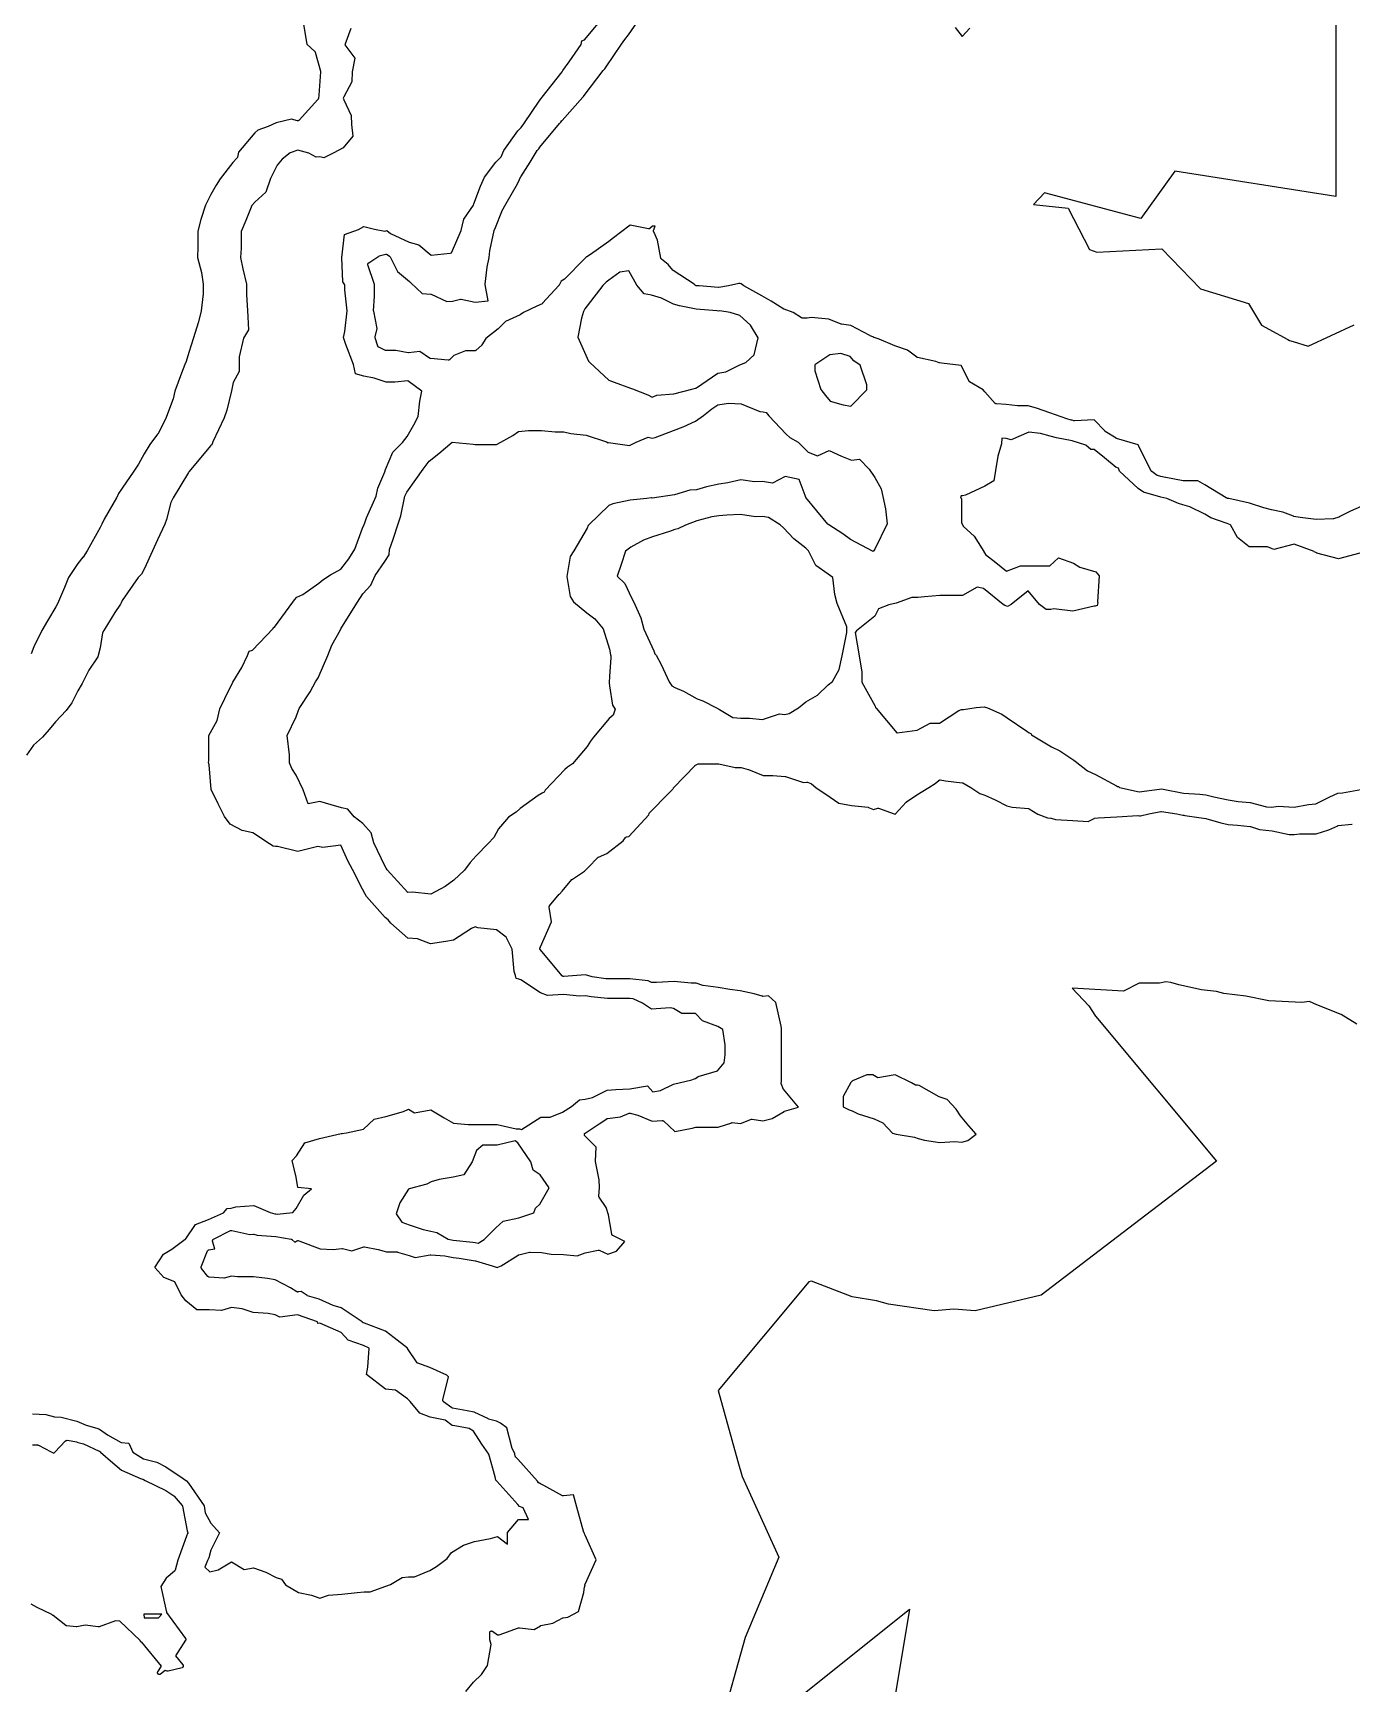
# Model space of a CAD drawing. Header units: millimetres. Extents: x 0 to 500, y 0 to 700.
# Drawn here: x 184.5 to 239.7, y 205.7 to 274.8 of the extents above; entities that cross this region are included whole.
import ezdxf

# ---------------------------------------------------------------- set-up
doc = ezdxf.new("R2010")
doc.units = ezdxf.units.MM
doc.layers.add('CORTE', color=1, linetype='Continuous')
doc.layers.add('GRABADO', color=5, linetype='Continuous')

msp = doc.modelspace()

# ---------------------------------------------------------------- linework, layer by layer
at = {"layer": 'CORTE'}
for points in [[(239.002, 275.724), (239.002, 267.977), (232.258, 269.034), (230.837, 267.045), (226.808, 268.119), (226.347, 267.631), (227.798, 267.479), (228.691, 265.755), (228.999, 265.647), (231.712, 265.788), (233.334, 264.103), (235.346, 263.5), (235.888, 262.589), (236.988, 261.989), (237.061, 261.946), (237.219, 261.911), (237.845, 261.707), (239.76, 262.606)], [(197.793, 275), (197.541, 274.319), (197.955, 273.76), (197.846, 273.187), (197.831, 272.772), (197.489, 272.135), (197.472, 272.083), (197.49, 272.021), (197.804, 271.362), (197.819, 270.978), (197.876, 270.495), (197.468, 270.005), (197.073, 269.794), (196.659, 269.595), (196.488, 269.631), (196.34, 269.621), (196.03, 269.791), (195.571, 269.91), (195.253, 269.794), (194.917, 269.537), (194.704, 269.282), (194.423, 268.72), (194.236, 268.159), (193.769, 267.738), (193.652, 267.598), (193.39, 266.969), (193.199, 266.511), (193.199, 265.815), (193.174, 265.419), (193.265, 264.946), (193.416, 264.311), (193.416, 263.857), (193.458, 263.196), (193.509, 262.399), (193.302, 262.051), (193.114, 261.26), (193.114, 260.968), (193.114, 260.648), (192.86, 260.191), (192.801, 259.841), (192.6, 259.034), (192.482, 258.716), (192.013, 257.703), (191.973, 257.59), (191.933, 257.553), (191.916, 257.537), (191.029, 256.473), (191.014, 256.454), (190.999, 256.432), (190.357, 255.373), (190.252, 255.176), (190.081, 254.456), (190.012, 254.269), (189.704, 253.603), (189.496, 253.155), (189.15, 252.408), (189.027, 252.171), (188.887, 252.027), (188.222, 251.07), (188.179, 250.979), (188.145, 250.923), (187.919, 250.563), (187.452, 249.814), (187.399, 249.712), (187.303, 249.085), (187.199, 248.708), (186.819, 248.161), (186.549, 247.593), (186.369, 247.291), (186.108, 246.789), (185.879, 246.469), (185.433, 246.001), (185.166, 245.68), (184.893, 245.352), (184.507, 245.016), (184.219, 244.607)], [(184.463, 217.05), (185.02, 217.019), (185.389, 216.921), (185.665, 216.909), (186.328, 216.736), (186.716, 216.574), (187.156, 216.453), (187.267, 216.401), (187.601, 216.169), (188.179, 215.851), (188.505, 215.819), (188.671, 215.443), (189.112, 215.17), (189.673, 215.027), (190.047, 214.834), (190.766, 214.342), (190.91, 214.246), (190.995, 214.149), (191.647, 213.196), (191.691, 212.901), (191.923, 212.472), (192.287, 212.069), (191.932, 211.338), (191.841, 211.026), (191.786, 210.914), (191.677, 210.637), (191.884, 210.439), (192.242, 210.524), (192.788, 210.852), (193.32, 210.532), (193.721, 210.601), (194.235, 210.425), (194.668, 210.194), (194.885, 210.136), (195.057, 209.889), (195.595, 209.566), (196.139, 209.457), (196.493, 209.341), (196.852, 209.459), (197.413, 209.51), (198.058, 209.57), (198.343, 209.596), (198.593, 209.596), (199.247, 209.831), (199.44, 209.901), (199.931, 210.196), (200.193, 210.235), (200.457, 210.235), (201.092, 210.489), (201.374, 210.658), (201.818, 210.997), (202, 211.251), (202.498, 211.551), (202.959, 211.709), (203.633, 211.825), (203.919, 211.91), (204.338, 211.596), (204.338, 212.083), (204.796, 212.633), (205.22, 212.633), (204.994, 213.108), (204.837, 213.168), (204.773, 213.25), (203.896, 214.227), (203.855, 214.268), (203.831, 214.407), (203.567, 215.358), (203.268, 215.772), (202.924, 216.322), (202.742, 216.431), (202.134, 216.544), (202.021, 216.565), (201.733, 216.777), (201.104, 216.903), (200.68, 217.072), (200.271, 217.563), (200.151, 217.678), (199.656, 218.035), (199.244, 218.08), (198.44, 218.694), (198.495, 219.003), (198.549, 219.792), (198.317, 219.903), (197.678, 220.133), (197.376, 220.445), (196.497, 220.846), (196.496, 220.846), (196.413, 220.826), (196.395, 220.891), (195.559, 221.183), (194.815, 221.096), (194.617, 221.191), (194.324, 221.244), (193.7, 221.286), (193.241, 221.438), (192.794, 221.49), (192.382, 221.372), (191.86, 221.395), (191.342, 221.395), (190.881, 221.775), (190.689, 222.021), (190.422, 222.564), (189.965, 222.756), (189.587, 223.164), (189.955, 223.732), (190.305, 223.942), (190.854, 224.348), (190.884, 224.364), (191.295, 224.966), (191.833, 225.182), (192.459, 225.457), (192.61, 225.638), (192.775, 225.648), (192.969, 225.703), (193.727, 225.757), (194.412, 225.467), (194.606, 225.413), (194.65, 225.409), (194.702, 225.401), (195.364, 225.467), (195.505, 225.636), (195.814, 226.191), (196.141, 226.453), (195.569, 226.519), (195.494, 226.949), (195.329, 227.64), (195.507, 227.839), (195.864, 228.381), (196.474, 228.571), (197.378, 228.771), (197.405, 228.776), (197.426, 228.781), (197.607, 228.805), (198.311, 228.954), (198.762, 229.368), (199.253, 229.486), (199.996, 229.7), (200.205, 229.792), (200.455, 229.632), (201.139, 229.769), (201.697, 229.434), (202.076, 229.207), (202.699, 229.144), (203.912, 229.144), (204.7, 228.973), (204.84, 228.973), (204.932, 228.948), (205.735, 229.451), (206.13, 229.451), (206.648, 229.67), (207.014, 229.903), (207.353, 230.184), (207.596, 230.214), (207.894, 230.285), (208.516, 230.589), (208.871, 230.621), (209.454, 230.646), (210.201, 230.774), (210.418, 230.513), (210.738, 230.577), (211.29, 230.842), (212.056, 231.026), (212.187, 231.071), (212.212, 231.075), (212.317, 231.153), (213.125, 231.395), (213.403, 231.728), (213.443, 232.07), (213.443, 232.481), (213.353, 233.13), (213.136, 233.249), (212.507, 233.482), (212.209, 233.8), (211.641, 233.8), (211.288, 233.999), (211.154, 234.027), (210.369, 233.982), (209.986, 234.223), (209.604, 234.41), (209.459, 234.425), (208.532, 234.425), (207.836, 234.496), (207.606, 234.529), (207.352, 234.52), (206.682, 234.583), (206.019, 234.542), (205.722, 234.66), (204.903, 235.207), (204.812, 235.234), (204.702, 235.259), (204.675, 235.38), (204.617, 235.552), (204.539, 236.491), (204.288, 236.993), (203.876, 237.29), (203.102, 237.383), (202.985, 237.418), (202.836, 237.344), (202.079, 236.859), (201.756, 236.807), (201.117, 236.705), (200.583, 236.919), (200.168, 236.945), (199.459, 237.572), (199.345, 237.719), (199.222, 237.806), (198.438, 238.691), (198.371, 238.809), (198.279, 238.996), (197.854, 239.812), (197.66, 240.184), (197.374, 240.833), (196.613, 240.732), (196.477, 240.77), (196.412, 240.782), (195.567, 240.568), (194.715, 240.783), (194.635, 240.783), (194.539, 240.799), (194.391, 240.896), (193.685, 241.358), (193.236, 241.456), (192.738, 241.721), (192.506, 242.03), (192.237, 242.568), (191.94, 243.161), (191.854, 244.199), (191.826, 244.293), (191.853, 244.384), (191.853, 245.424), (192.201, 246.05), (192.303, 246.541), (192.722, 247.402), (192.809, 247.552), (192.847, 247.661), (193.231, 248.275), (193.466, 248.769), (193.531, 248.951), (193.674, 248.994), (194.531, 249.895), (194.555, 249.944), (194.592, 249.961), (195.366, 251.006), (195.428, 251.102), (195.521, 251.212), (195.78, 251.329), (196.448, 251.797), (196.618, 251.933), (196.937, 252.139), (197.37, 252.381), (197.706, 252.811), (197.951, 253.219), (198.277, 254.098), (198.343, 254.247), (198.371, 254.324), (198.446, 254.529), (198.842, 255.433), (198.917, 255.773), (199.203, 256.46), (199.241, 256.55), (199.543, 257.275), (199.944, 257.682), (200.137, 257.937), (200.428, 258.426), (200.598, 258.766), (200.67, 259.41), (200.751, 259.825), (200.177, 260.258), (199.633, 260.21), (199.26, 260.21), (198.758, 260.379), (198.329, 260.452), (197.984, 260.551), (197.905, 260.946), (197.572, 261.786), (197.478, 262.076), (197.534, 262.318), (197.631, 263.191), (197.533, 264.072), (197.533, 264.279), (197.448, 264.4), (197.411, 265.417), (197.516, 266.382), (198.106, 266.594), (198.337, 266.722), (198.781, 266.599), (199.204, 266.523), (199.289, 266.544), (199.45, 266.424), (200.225, 266.063), (200.628, 265.955), (201.149, 265.522), (201.947, 265.595), (201.996, 265.612), (202.406, 266.55), (202.519, 267.024), (202.913, 267.615), (202.939, 267.668), (203.217, 268.408), (203.383, 268.787), (203.848, 269.41), (204.07, 269.63), (204.193, 269.898), (204.772, 270.716), (204.908, 270.859), (205.023, 271.016), (205.696, 271.998), (205.75, 272.067), (205.799, 272.13), (206.626, 273.192), (206.646, 273.215), (206.662, 273.238), (206.922, 273.599), (207.424, 274.335), (207.446, 274.478), (207.565, 274.521), (208.344, 275.456)], [(239.995, 253.055), (239.106, 252.818), (238.204, 253.058), (238.154, 253.076), (238.107, 253.093), (238.085, 253.124), (237.249, 253.429), (236.408, 253.21), (236.3, 253.247), (236.142, 253.315), (235.374, 253.315), (234.888, 253.704), (234.591, 254.238), (234.448, 254.296), (233.772, 254.536), (233.513, 254.678), (232.883, 254.993), (232.6, 255.069), (232.419, 255.129), (231.926, 255.338), (231.676, 255.392), (230.954, 255.603), (230.722, 255.763), (229.947, 256.478), (229.9, 256.603), (229.804, 256.64), (229.312, 257.042), (228.888, 257.382), (228.746, 257.39), (228.534, 257.566), (227.971, 257.75), (227.306, 257.871), (227.044, 257.942), (226.637, 258.052), (226.148, 258.118), (225.416, 257.792), (225.198, 257.848), (225.02, 257.863), (225.003, 257.62), (224.862, 257.11), (224.762, 256.509), (224.689, 256.071), (224.319, 255.849), (223.501, 255.482), (223.372, 255.456), (223.318, 255.445), (223.292, 255.403), (223.333, 255.304), (223.333, 254.317), (223.417, 254.165), (223.86, 253.768), (224.198, 253.226), (224.341, 252.997), (224.767, 252.657), (225.223, 252.292), (225.809, 252.525), (227.034, 252.525), (227.397, 252.852), (228.022, 252.627), (228.289, 252.467), (228.961, 252.265), (229.089, 252.098), (229.02, 251.014), (229.045, 250.971), (229.007, 250.863), (228.927, 250.839), (228.884, 250.839), (227.994, 250.625), (227.203, 250.72), (227.069, 250.7), (226.883, 250.7), (226.594, 250.908), (226.126, 251.469), (225.415, 250.899), (225.265, 250.827), (225.191, 250.847), (225.149, 250.858), (225.083, 250.903), (224.251, 251.568), (223.985, 251.622), (223.377, 251.285), (222.435, 251.285), (221.793, 251.226), (221.508, 251.2), (221.258, 251.2), (220.6, 250.963), (220.301, 250.891), (219.863, 250.716), (219.712, 250.413), (218.943, 249.798), (218.888, 249.731), (219.051, 248.752), (219.165, 248.071), (219.165, 247.648), (219.72, 246.648), (219.742, 246.595), (219.772, 246.569), (220.63, 245.539), (220.639, 245.533), (221.482, 245.645), (222.031, 245.938), (222.409, 245.938), (223.223, 246.463), (223.343, 246.512), (223.419, 246.512), (223.947, 246.591), (224.291, 246.626), (224.42, 246.587), (225.024, 246.315), (225.253, 246.158), (226.068, 245.6), (226.17, 245.538), (226.232, 245.513), (226.26, 245.458), (227.099, 244.954), (227.454, 244.784), (228.034, 244.398), (228.091, 244.352), (228.606, 243.94), (228.949, 243.79), (229.819, 243.316), (229.866, 243.297), (229.911, 243.285), (229.945, 243.25), (230.772, 243.073), (231.622, 243.183), (231.693, 243.197), (231.767, 243.185), (232.631, 243.018), (233.312, 242.965), (233.561, 242.935), (233.898, 242.854), (234.488, 242.732), (234.914, 242.662), (235.413, 242.623), (236.093, 242.439), (236.323, 242.428), (236.591, 242.467), (237.249, 242.429), (237.847, 242.531), (238.158, 242.565), (238.743, 242.852), (239.085, 243.009), (239.282, 243.031), (240.039, 243.168)], [(239.875, 233.354), (239.216, 233.75), (238.207, 234.153), (237.889, 234.301), (237.571, 234.257), (236.196, 234.321), (235.232, 234.514), (234.311, 234.624), (234.008, 234.72), (233.372, 234.779), (232.432, 234.996), (232.088, 235.095), (231.884, 235.124), (231.625, 235.064), (230.768, 235.064), (230.114, 234.734), (227.972, 234.857), (228.664, 234.11), (228.944, 233.677), (229.025, 233.58), (234.004, 227.612), (226.667, 222.015), (223.903, 221.351), (223.021, 221.421), (222.189, 221.362), (220.281, 221.632), (219.786, 221.78), (218.766, 221.947), (217.059, 222.598), (216.948, 222.572), (213.157, 218.018), (213.981, 215.05), (214.159, 214.429), (215.693, 211.052), (214.279, 207.691), (213.237, 203.95)], [(213.474, 202.729), (221.163, 208.872), (219.556, 199.228)]]:
    msp.add_lwpolyline(points, dxfattribs=at)
for points in [[(210.595, 259.66), (211.303, 259.72), (212.111, 259.928), (212.203, 259.958), (212.225, 259.96), (212.243, 259.967), (213.139, 260.581), (213.478, 260.639), (214.063, 260.928), (214.307, 261.032), (214.665, 261.353), (214.827, 262.066), (214.506, 262.595), (214.056, 262.988), (213.659, 263.118), (213.229, 263.188), (213.171, 263.179), (213.105, 263.184), (212.231, 263.256), (211.534, 263.401), (211.288, 263.464), (210.787, 263.722), (210.372, 263.84), (210.065, 263.893), (209.759, 264.26), (209.422, 264.867), (209.048, 264.81), (208.579, 264.466), (208.464, 264.389), (208.333, 264.254), (207.669, 263.391), (207.574, 263.267), (207.516, 263.162), (207.437, 262.879), (207.285, 262.088), (207.679, 261.211), (207.731, 261.078), (207.787, 261.022), (208.576, 260.294), (208.799, 260.211), (209.488, 259.957), (209.572, 259.926), (210.21, 259.671), (210.392, 259.571), (210.595, 259.66)], [(219.369, 259.887), (219.369, 260.094), (219.094, 260.92), (218.829, 261.096), (218.682, 261.273), (218.288, 261.408), (217.827, 261.346), (217.199, 260.928), (217.199, 260.678), (217.445, 259.893), (217.646, 259.651), (217.843, 259.415), (218.38, 259.254), (218.7, 259.199), (219.369, 259.887)], [(215.717, 246.325), (215.943, 246.298), (216.123, 246.341), (216.517, 246.578), (216.83, 246.829), (217.306, 247.114), (217.752, 247.542), (217.942, 247.679), (218.219, 248.178), (218.34, 248.755), (218.541, 249.728), (218.541, 249.968), (218.138, 250.939), (218.033, 251.317), (217.947, 252.033), (217.757, 252.166), (217.236, 252.53), (216.938, 253.143), (216.823, 253.261), (216.325, 253.646), (215.895, 254.118), (215.747, 254.237), (215.26, 254.548), (215.016, 254.592), (214.724, 254.575), (214.09, 254.669), (213.522, 254.641), (213.177, 254.608), (212.897, 254.568), (212.264, 254.402), (211.788, 254.229), (211.468, 254.071), (211.336, 254.048), (211.119, 253.961), (210.413, 253.738), (210.026, 253.592), (209.503, 253.296), (209.28, 253.139), (209.094, 252.579), (208.932, 252.095), (209.245, 251.783), (209.53, 251.184), (209.626, 250.996), (209.92, 250.341), (210.049, 249.877), (210.457, 248.959), (210.511, 248.846), (210.557, 248.78), (210.769, 248.398), (211.108, 247.665), (211.214, 247.501), (211.348, 247.428), (211.699, 247.275), (212.273, 246.957), (212.509, 246.87), (213.084, 246.582), (213.206, 246.509), (213.769, 246.171), (214.097, 246.143), (214.471, 246.143), (215.012, 246.1), (215.717, 246.325)], [(203.361, 224.342), (203.853, 224.834), (204.163, 225.113), (204.811, 225.243), (205.447, 225.455), (205.513, 225.653), (205.698, 225.819), (206.078, 226.503), (205.703, 227.042), (205.419, 227.246), (205.324, 227.587), (204.776, 228.377), (204.658, 228.462), (203.913, 228.283), (203.315, 228.283), (203.041, 228.064), (202.87, 227.585), (202.518, 227.048), (202.066, 226.944), (201.483, 226.845), (201.152, 226.758), (200.966, 226.661), (200.227, 226.464), (200.202, 226.451), (199.842, 225.874), (199.686, 225.407), (199.916, 225.061), (200.223, 224.956), (200.814, 224.753), (201.14, 224.688), (201.389, 224.638), (201.862, 224.355), (202.063, 224.311), (202.885, 224.235), (202.995, 224.218), (203.119, 224.181), (203.361, 224.342)]]:
    msp.add_lwpolyline(points, close=True, dxfattribs=at)
at = {"layer": 'GRABADO'}
for points in [[(195.788, 275.255), (195.951, 274.345), (196.28, 274.038), (196.286, 274.032), (196.291, 274.024), (196.294, 274.016), (196.297, 274.01), (196.518, 273.214), (196.519, 273.208), (196.521, 273.198), (196.52, 273.191), (196.452, 272.215), (196.43, 272.069), (196.427, 272.058), (196.422, 272.047), (196.417, 272.04), (196.413, 272.035), (195.621, 271.164), (195.619, 271.161), (195.612, 271.155), (195.6, 271.148), (195.591, 271.144), (195.577, 271.14), (195.558, 271.14), (195.31, 271.202), (194.665, 271.057), (194.328, 270.906), (194.326, 270.905), (193.891, 270.74), (193.767, 270.641), (193.089, 269.827), (193.044, 269.624), (193.043, 269.619), (193.039, 269.609), (193.035, 269.602), (193.03, 269.595), (192.846, 269.396), (192.323, 268.705), (192.146, 268.446), (191.928, 268.053), (191.7, 267.609), (191.509, 267.015), (191.391, 266.517), (191.391, 265.869), (191.366, 265.422), (191.541, 264.793), (191.542, 264.788), (191.608, 264.311), (191.609, 264.306), (191.609, 263.907), (191.608, 263.902), (191.523, 263.182), (191.522, 263.178), (191.406, 262.692), (191.203, 262.057), (191.007, 261.446), (190.903, 261.07), (190.901, 261.065), (190.844, 260.939), (190.708, 260.584), (190.42, 259.835), (190.357, 259.508), (190.356, 259.505), (190.355, 259.502), (190.08, 258.775), (190.063, 258.722), (190.061, 258.716), (189.711, 258.033), (189.708, 258.028), (189.705, 258.025), (189.377, 257.591), (189.147, 257.213), (188.905, 256.777), (188.904, 256.774), (188.703, 256.479), (188.218, 255.769), (188.072, 255.553), (187.992, 255.376), (187.99, 255.372), (187.47, 254.472), (187.368, 254.267), (187.345, 254.213), (187.344, 254.209), (187.295, 254.122), (186.755, 253.15), (186.754, 253.148), (186.582, 252.883), (186.579, 252.879), (186.364, 252.62), (185.976, 252.039), (185.802, 251.62), (185.516, 250.933), (185.514, 250.929), (185.442, 250.806), (185.101, 250.222), (184.864, 249.816), (184.52, 249.126), (184.411, 248.844)], [(240.059, 254.998), (239.617, 254.805), (239.138, 254.566), (239.134, 254.564), (239.129, 254.562), (238.901, 254.494), (238.896, 254.493), (238.889, 254.492), (238.181, 254.463), (238.176, 254.463), (238.172, 254.463), (237.51, 254.545), (237.238, 254.592), (237.231, 254.593), (237.227, 254.595), (236.781, 254.767), (236.31, 254.865), (235.987, 254.949), (235.985, 254.95), (235.381, 255.148), (234.514, 255.337), (234.485, 255.345), (234.481, 255.344), (234.477, 255.344), (234.469, 255.344), (234.462, 255.345), (234.455, 255.346), (234.449, 255.348), (234.442, 255.351), (234.433, 255.356), (234.411, 255.373), (233.51, 255.913), (233.217, 256.073), (232.616, 256.073), (232.609, 256.074), (231.878, 256.211), (231.877, 256.211), (231.676, 256.255), (231.541, 256.294), (231.535, 256.296), (231.528, 256.3), (231.523, 256.303), (231.296, 256.461), (231.293, 256.463), (231.285, 256.469), (231.278, 256.478), (231.276, 256.481), (231.274, 256.485), (230.741, 257.55), (230.725, 257.577), (229.818, 257.85), (229.809, 257.853), (229.802, 257.857), (229.353, 258.146), (229.346, 258.151), (229.342, 258.156), (228.885, 258.631), (228.059, 258.588), (228.052, 258.588), (228.042, 258.59), (228.035, 258.592), (227.971, 258.613), (227.932, 258.62), (227.929, 258.62), (227.736, 258.673), (227.038, 258.917), (226.48, 259.112), (226.126, 259.214), (225.681, 259.214), (225.676, 259.214), (225.204, 259.275), (224.799, 259.292), (224.791, 259.293), (224.779, 259.296), (224.77, 259.3), (224.763, 259.304), (224.759, 259.307), (224.752, 259.312), (224.748, 259.317), (224.311, 259.805), (224.237, 259.884), (223.676, 260.22), (223.671, 260.223), (223.666, 260.228), (223.659, 260.234), (223.654, 260.241), (223.653, 260.242), (223.65, 260.247), (223.319, 260.908), (222.505, 260.993), (222.42, 261.007), (222.414, 261.008), (222.406, 261.011), (222.403, 261.012), (222.259, 261.075), (221.489, 261.238), (221.484, 261.239), (221.475, 261.242), (221.467, 261.246), (221.461, 261.25), (221.081, 261.546), (220.552, 261.719), (220.549, 261.72), (219.887, 262.009), (219.682, 262.069), (219.676, 262.07), (219.671, 262.073), (219.62, 262.098), (219.508, 262.149), (219.506, 262.15), (218.702, 262.572), (218.309, 262.631), (218.303, 262.632), (218.295, 262.634), (217.782, 262.839), (217.05, 262.904), (216.877, 262.886), (216.677, 262.886), (216.67, 262.887), (216.66, 262.889), (216.652, 262.892), (216.647, 262.895), (216.643, 262.897), (216.289, 263.123), (215.921, 263.259), (215.915, 263.261), (215.909, 263.265), (215.368, 263.59), (214.983, 263.821), (214.23, 264.238), (214.227, 264.24), (214.122, 264.312), (214.08, 264.328), (214.019, 264.328), (213.588, 264.229), (213.586, 264.229), (213.18, 264.161), (213.174, 264.161), (213.165, 264.161), (212.354, 264.228), (212.353, 264.228), (212.247, 264.24), (212.239, 264.24), (212.232, 264.24), (212.226, 264.241), (212.222, 264.242), (212.213, 264.245), (212.202, 264.25), (212.194, 264.257), (212.191, 264.26), (212.149, 264.299), (211.274, 264.871), (211.266, 264.877), (211.257, 264.886), (211.07, 265.131), (210.778, 265.357), (210.774, 265.36), (210.77, 265.365), (210.764, 265.372), (210.76, 265.379), (210.757, 265.384), (210.755, 265.391), (210.753, 265.398), (210.614, 266.146), (210.459, 266.496), (210.458, 266.498), (210.455, 266.508), (210.453, 266.518), (210.453, 266.524), (210.453, 266.529), (210.453, 266.534), (210.454, 266.543), (210.516, 266.729), (210.415, 266.729), (210.295, 266.632), (210.291, 266.63), (210.284, 266.626), (210.279, 266.623), (210.271, 266.62), (210.262, 266.619), (210.255, 266.618), (210.245, 266.618), (210.238, 266.619), (209.48, 266.77), (209.066, 266.466), (208.772, 266.238), (208.586, 266.093), (208.585, 266.092), (207.817, 265.55), (207.815, 265.549), (207.654, 265.452), (207.613, 265.417), (207.558, 265.362), (206.734, 264.525), (206.728, 264.52), (206.589, 264.43), (206.497, 264.263), (206.493, 264.258), (206.49, 264.254), (205.811, 263.503), (205.808, 263.499), (205.802, 263.495), (205.796, 263.49), (205.79, 263.487), (205.57, 263.385), (205.009, 263.126), (204.875, 263.026), (204.868, 263.021), (204.263, 262.749), (203.956, 262.442), (203.953, 262.439), (203.44, 262.029), (203.273, 261.761), (203.271, 261.758), (203.266, 261.752), (203.261, 261.747), (203.028, 261.538), (203.023, 261.533), (203.011, 261.526), (203.005, 261.523), (203.002, 261.522), (202.996, 261.52), (202.987, 261.519), (202.98, 261.518), (202.587, 261.518), (202.094, 261.321), (201.915, 261.142), (201.912, 261.139), (201.905, 261.133), (201.898, 261.129), (201.889, 261.125), (201.878, 261.121), (201.867, 261.12), (201.858, 261.12), (201.117, 261.194), (201.109, 261.195), (201.097, 261.199), (201.088, 261.203), (201.083, 261.206), (200.679, 261.49), (200.206, 261.436), (200.199, 261.435), (200.19, 261.436), (199.665, 261.526), (199.266, 261.526), (199.257, 261.527), (199.249, 261.529), (199.242, 261.532), (198.954, 261.667), (198.948, 261.669), (198.94, 261.675), (198.933, 261.681), (198.929, 261.685), (198.926, 261.689), (198.921, 261.695), (198.916, 261.705), (198.914, 261.711), (198.803, 262.055), (198.8, 262.062), (198.799, 262.072), (198.799, 262.076), (198.799, 262.082), (198.799, 262.09), (198.8, 262.096), (198.884, 262.455), (198.743, 263.178), (198.742, 263.182), (198.742, 263.188), (198.742, 263.193), (198.776, 263.798), (198.776, 264.291), (198.505, 265.117), (198.503, 265.126), (198.503, 265.136), (198.503, 265.143), (198.504, 265.15), (198.505, 265.157), (198.508, 265.165), (198.512, 265.173), (198.514, 265.176), (198.519, 265.184), (198.53, 265.195), (198.536, 265.199), (198.963, 265.478), (198.968, 265.481), (198.977, 265.485), (199.253, 265.554), (199.262, 265.556), (199.275, 265.556), (199.282, 265.556), (199.291, 265.554), (199.297, 265.552), (199.304, 265.55), (199.314, 265.544), (199.41, 265.473), (199.415, 265.468), (199.423, 265.459), (199.428, 265.451), (199.74, 264.839), (200.247, 264.41), (200.248, 264.409), (200.304, 264.357), (200.766, 263.907), (201.129, 263.891), (201.137, 263.891), (201.145, 263.889), (201.15, 263.887), (201.155, 263.885), (201.807, 263.578), (202.04, 263.596), (202.375, 263.671), (202.381, 263.672), (202.39, 263.672), (202.397, 263.672), (202.403, 263.671), (202.982, 263.545), (203.528, 263.604), (203.414, 264.289), (203.412, 264.295), (203.412, 264.307), (203.491, 265.019), (203.571, 265.425), (203.598, 265.7), (203.598, 265.704), (203.785, 266.543), (203.786, 266.547), (203.787, 266.551), (203.834, 266.673), (204.098, 267.35), (204.1, 267.354), (204.102, 267.358), (204.285, 267.675), (204.764, 268.505), (204.843, 268.686), (204.846, 268.69), (204.906, 268.788), (205.288, 269.414), (205.585, 269.901), (205.59, 269.907), (205.649, 269.97), (205.698, 270.037), (206.517, 271.019), (206.568, 271.086), (206.621, 271.154), (206.623, 271.156), (207.5, 272.134), (207.524, 272.161), (207.547, 272.194), (207.548, 272.197), (208.348, 273.236), (208.348, 273.237), (208.414, 273.316), (208.474, 273.4), (209.106, 274.347), (209.107, 274.35), (209.251, 274.535), (209.402, 274.729), (209.907, 275.464)], [(223.065, 275.045), (223.363, 274.667), (223.689, 275.012)], [(202.595, 205.433), (202.92, 205.823), (202.922, 205.826), (203.254, 206.145), (203.509, 206.526), (203.653, 207.396), (203.599, 207.592), (203.597, 207.599), (203.597, 207.605), (203.597, 207.607), (203.597, 207.891), (203.597, 207.896), (203.598, 207.901), (203.6, 207.91), (203.603, 207.918), (203.606, 207.924), (203.609, 207.93), (203.614, 207.937), (203.623, 207.945), (203.631, 207.951), (203.637, 207.955), (203.645, 207.959), (203.656, 207.962), (203.667, 207.964), (203.674, 207.964), (203.679, 207.963), (203.686, 207.962), (203.696, 207.96), (203.708, 207.955), (203.928, 207.804), (203.991, 207.804), (204.808, 208.098), (204.813, 208.099), (204.818, 208.101), (204.826, 208.101), (204.833, 208.101), (204.838, 208.101), (205.457, 208.027), (205.718, 208.184), (205.72, 208.185), (205.729, 208.19), (205.739, 208.193), (206.241, 208.293), (206.65, 208.511), (206.654, 208.513), (206.66, 208.515), (206.668, 208.517), (206.673, 208.518), (206.869, 208.544), (207.314, 208.773), (207.536, 209.571), (207.569, 209.804), (207.569, 209.81), (207.571, 209.816), (207.574, 209.824), (207.579, 209.833), (207.583, 209.839), (207.588, 209.844), (207.591, 209.848), (207.592, 209.849), (207.59, 209.854), (207.588, 209.856), (207.586, 209.861), (207.583, 209.872), (207.581, 209.881), (207.581, 209.886), (207.581, 209.891), (207.582, 209.901), (207.585, 209.912), (207.587, 209.918), (208.054, 210.945), (207.587, 211.972), (207.564, 212.032), (207.563, 212.035), (207.559, 212.05), (207.545, 212.075), (207.542, 212.079), (207.54, 212.084), (207.538, 212.088), (207.244, 213.148), (207.103, 213.656), (206.69, 213.611), (206.683, 213.611), (206.676, 213.611), (206.671, 213.612), (206.663, 213.613), (206.653, 213.617), (206.649, 213.619), (205.856, 214.052), (205.726, 214.123), (205.675, 214.142), (205.669, 214.144), (205.663, 214.148), (205.656, 214.152), (205.647, 214.16), (205.643, 214.165), (205.591, 214.231), (204.776, 215.148), (204.689, 215.233), (204.683, 215.24), (204.676, 215.25), (204.673, 215.257), (204.67, 215.265), (204.669, 215.272), (204.652, 215.369), (204.529, 215.641), (204.527, 215.647), (204.316, 216.459), (204.052, 216.661), (203.879, 216.738), (203.549, 216.83), (203.543, 216.832), (202.954, 217.122), (202.661, 217.176), (202.037, 217.291), (202.031, 217.293), (202.019, 217.297), (202.013, 217.3), (202.01, 217.303), (201.667, 217.555), (201.659, 217.562), (201.653, 217.571), (201.65, 217.575), (201.645, 217.583), (201.641, 217.595), (201.639, 217.605), (201.639, 217.612), (201.639, 217.617), (201.639, 217.622), (201.64, 217.628), (201.874, 218.59), (201.804, 218.664), (201.097, 218.987), (200.593, 219.16), (200.586, 219.163), (200.581, 219.166), (200.577, 219.168), (200.571, 219.172), (200.565, 219.178), (200.561, 219.182), (200.559, 219.186), (200.16, 219.784), (200.155, 219.787), (200.153, 219.789), (199.598, 220.224), (199.235, 220.509), (198.357, 220.833), (198.354, 220.834), (198.317, 220.852), (198.3, 220.858), (198.292, 220.862), (198.285, 220.866), (198.279, 220.871), (198.275, 220.875), (198.259, 220.891), (197.387, 221.48), (197.054, 221.58), (197.05, 221.581), (196.467, 221.847), (195.976, 221.989), (195.97, 221.99), (195.96, 221.995), (195.954, 221.999), (195.709, 222.171), (195.579, 222.144), (195.574, 222.143), (195.567, 222.143), (195.56, 222.143), (195.553, 222.144), (195.547, 222.145), (195.542, 222.147), (195.534, 222.151), (195.529, 222.153), (195.257, 222.324), (194.616, 222.647), (194.303, 222.707), (193.71, 222.778), (193.05, 222.778), (192.794, 222.806), (192.493, 222.724), (192.487, 222.722), (192.479, 222.721), (192.472, 222.721), (191.854, 222.768), (191.847, 222.768), (191.834, 222.772), (191.826, 222.776), (191.819, 222.78), (191.812, 222.786), (191.807, 222.79), (191.804, 222.794), (191.543, 223.127), (191.539, 223.132), (191.533, 223.145), (191.53, 223.155), (191.528, 223.162), (191.528, 223.172), (191.528, 223.177), (191.528, 223.187), (191.532, 223.198), (191.792, 223.86), (191.794, 223.866), (191.8, 223.876), (191.806, 223.883), (191.812, 223.89), (191.818, 223.894), (191.823, 223.898), (191.829, 223.901), (191.836, 223.904), (191.845, 223.906), (191.849, 223.907), (192.099, 223.944), (192.004, 224.264), (192.003, 224.27), (192.002, 224.277), (192.001, 224.284), (192.002, 224.291), (192.003, 224.301), (192.007, 224.313), (192.011, 224.321), (192.015, 224.327), (192.02, 224.334), (192.026, 224.34), (192.03, 224.343), (192.034, 224.346), (192.04, 224.35), (192.758, 224.715), (192.765, 224.718), (192.773, 224.72), (192.783, 224.721), (192.79, 224.721), (192.798, 224.721), (192.803, 224.72), (193.558, 224.555), (193.715, 224.562), (193.727, 224.562), (193.865, 224.523), (194.647, 224.461), (194.65, 224.461), (195.291, 224.358), (195.297, 224.357), (195.303, 224.355), (195.312, 224.352), (195.318, 224.348), (195.325, 224.343), (195.447, 224.226), (195.527, 224.282), (195.533, 224.285), (195.538, 224.287), (195.545, 224.29), (195.551, 224.291), (195.56, 224.293), (195.572, 224.293), (195.58, 224.292), (195.655, 224.275), (195.66, 224.273), (196.509, 223.947), (197.052, 223.921), (197.413, 223.966), (197.417, 223.966), (197.422, 223.966), (197.432, 223.966), (197.83, 223.867), (198.325, 224.032), (198.33, 224.033), (198.337, 224.035), (198.346, 224.035), (198.355, 224.035), (198.36, 224.034), (198.925, 223.921), (198.928, 223.92), (199.283, 223.82), (199.724, 223.82), (199.731, 223.819), (199.736, 223.818), (199.741, 223.817), (200.221, 223.667), (200.483, 223.585), (201.113, 223.696), (201.12, 223.697), (201.128, 223.697), (201.721, 223.655), (201.726, 223.654), (202.063, 223.582), (202.32, 223.558), (202.994, 223.449), (202.998, 223.448), (203.696, 223.244), (203.868, 223.18), (203.906, 223.174), (203.941, 223.178), (204.077, 223.239), (204.791, 223.69), (204.797, 223.693), (204.806, 223.697), (204.811, 223.698), (205.268, 223.814), (205.272, 223.814), (205.279, 223.815), (205.286, 223.815), (205.764, 223.791), (205.767, 223.791), (206.167, 223.731), (206.689, 223.707), (207.261, 223.654), (207.585, 223.784), (207.592, 223.786), (208.138, 223.895), (208.143, 223.896), (208.15, 223.896), (208.157, 223.896), (208.166, 223.895), (208.177, 223.891), (208.54, 223.733), (208.906, 223.852), (209.244, 224.259), (208.743, 224.507), (208.738, 224.51), (208.732, 224.514), (208.726, 224.519), (208.722, 224.523), (208.718, 224.527), (208.713, 224.535), (208.709, 224.543), (208.707, 224.548), (208.705, 224.553), (208.704, 224.559), (208.567, 225.378), (208.468, 225.675), (208.177, 226.112), (208.175, 226.116), (208.172, 226.121), (208.168, 226.13), (208.166, 226.14), (208.165, 226.145), (208.165, 226.152), (208.165, 226.158), (208.195, 226.509), (208.181, 226.835), (208.026, 227.608), (208.026, 227.613), (208.026, 227.618), (208.045, 228.203), (207.575, 228.68), (207.571, 228.685), (207.569, 228.688), (207.565, 228.694), (207.56, 228.704), (207.557, 228.717), (207.556, 228.726), (207.556, 228.731), (207.556, 228.738), (207.557, 228.745), (207.559, 228.752), (207.561, 228.759), (207.565, 228.767), (207.568, 228.772), (207.574, 228.78), (207.58, 228.786), (207.581, 228.787), (207.586, 228.791), (208.173, 229.179), (208.497, 229.392), (208.502, 229.395), (208.508, 229.398), (208.513, 229.4), (208.52, 229.402), (208.526, 229.403), (209.07, 229.468), (209.435, 229.624), (209.44, 229.626), (209.445, 229.628), (209.455, 229.63), (209.465, 229.63), (209.472, 229.629), (209.479, 229.628), (209.79, 229.548), (209.795, 229.546), (210.401, 229.289), (210.813, 229.318), (210.818, 229.318), (210.825, 229.318), (210.834, 229.316), (210.842, 229.313), (210.847, 229.311), (210.854, 229.308), (210.862, 229.302), (210.866, 229.299), (211.338, 228.858), (212.061, 229.003), (212.227, 229.036), (212.232, 229.037), (212.239, 229.037), (213.156, 229.037), (213.721, 229.226), (213.726, 229.227), (213.733, 229.228), (213.742, 229.229), (213.747, 229.228), (214.084, 229.196), (214.546, 229.373), (214.552, 229.375), (214.561, 229.377), (214.569, 229.378), (214.573, 229.378), (214.579, 229.377), (215.018, 229.307), (215.416, 229.403), (215.91, 229.699), (215.912, 229.7), (215.919, 229.704), (215.925, 229.705), (216.511, 229.881), (215.888, 230.629), (215.882, 230.637), (215.878, 230.645), (215.799, 230.834), (215.798, 230.839), (215.796, 230.844), (215.794, 230.853), (215.794, 230.864), (215.802, 230.957), (215.802, 233.171), (215.786, 233.267), (215.563, 234.25), (215.262, 234.533), (215.024, 234.512), (215.018, 234.512), (215.013, 234.512), (215.009, 234.513), (215.002, 234.514), (214.666, 234.619), (214.081, 234.736), (213.646, 234.801), (213.157, 234.875), (212.525, 234.969), (212.521, 234.97), (212.517, 234.971), (212.229, 235.067), (212.022, 235.067), (211.313, 235.13), (210.582, 235.097), (210.39, 235.089), (210.386, 235.089), (210.379, 235.089), (210.37, 235.091), (210.36, 235.094), (210.228, 235.159), (209.459, 235.238), (208.534, 235.238), (208.53, 235.238), (208.46, 235.245), (207.888, 235.326), (207.883, 235.327), (207.602, 235.406), (206.703, 235.343), (206.686, 235.342), (206.681, 235.342), (206.674, 235.342), (206.666, 235.344), (206.66, 235.345), (206.655, 235.347), (206.65, 235.349), (206.639, 235.356), (206.632, 235.362), (206.628, 235.366), (205.711, 236.467), (205.709, 236.47), (205.706, 236.474), (205.703, 236.48), (205.699, 236.488), (205.696, 236.501), (205.695, 236.512), (205.696, 236.519), (205.697, 236.524), (205.698, 236.532), (205.7, 236.539), (205.702, 236.543), (205.722, 236.583), (206.189, 237.633), (206.088, 238.236), (206.087, 238.242), (206.087, 238.254), (206.088, 238.264), (206.091, 238.272), (206.093, 238.279), (206.096, 238.286), (206.099, 238.29), (206.102, 238.295), (206.51, 238.784), (206.512, 238.786), (206.628, 238.905), (207.039, 239.399), (207.043, 239.403), (207.05, 239.409), (207.055, 239.413), (207.563, 239.752), (207.722, 239.9), (208.127, 240.325), (208.132, 240.33), (208.138, 240.335), (208.143, 240.338), (208.148, 240.341), (208.498, 240.493), (209.176, 241.011), (209.277, 241.152), (209.279, 241.155), (209.288, 241.165), (209.298, 241.172), (209.308, 241.177), (209.315, 241.179), (209.318, 241.181), (209.423, 241.204), (210.251, 242.107), (210.263, 242.155), (210.264, 242.16), (210.267, 242.167), (210.272, 242.175), (210.276, 242.181), (210.28, 242.185), (210.335, 242.242), (211.031, 242.957), (211.258, 243.184), (211.272, 243.204), (211.288, 243.226), (211.291, 243.23), (212.187, 244.171), (212.191, 244.176), (212.2, 244.183), (212.205, 244.186), (212.208, 244.187), (212.316, 244.236), (212.321, 244.238), (212.331, 244.241), (212.34, 244.242), (212.344, 244.242), (213.17, 244.242), (213.174, 244.242), (213.18, 244.241), (213.871, 244.091), (214.1, 244.091), (214.107, 244.09), (214.112, 244.089), (214.417, 244.004), (214.421, 244.003), (215.035, 243.757), (215.441, 243.757), (215.954, 243.713), (215.96, 243.712), (215.968, 243.71), (216.719, 243.453), (216.866, 243.473), (216.873, 243.473), (216.88, 243.473), (216.885, 243.472), (216.892, 243.471), (216.899, 243.468), (217.039, 243.412), (217.044, 243.41), (217.049, 243.407), (217.055, 243.403), (217.243, 243.242), (217.841, 242.843), (218.209, 242.597), (218.737, 242.492), (219.429, 242.423), (219.438, 242.422), (219.447, 242.418), (219.449, 242.418), (219.657, 242.329), (219.829, 242.378), (219.835, 242.379), (219.844, 242.38), (219.851, 242.38), (219.859, 242.38), (219.866, 242.378), (219.87, 242.377), (220.519, 242.144), (220.565, 242.138), (221.024, 242.634), (221.03, 242.64), (221.035, 242.643), (221.463, 242.943), (221.466, 242.945), (221.966, 243.245), (222.237, 243.422), (222.384, 243.546), (222.39, 243.55), (222.396, 243.554), (222.4, 243.556), (222.409, 243.56), (222.424, 243.563), (222.434, 243.563), (222.438, 243.563), (222.672, 243.534), (223.369, 243.45), (223.376, 243.449), (223.381, 243.448), (223.389, 243.445), (223.722, 243.245), (224.102, 242.992), (224.307, 242.925), (224.31, 242.924), (224.742, 242.735), (224.744, 242.735), (225.238, 242.487), (225.456, 242.422), (226.145, 242.363), (226.153, 242.362), (226.163, 242.359), (226.17, 242.356), (226.174, 242.354), (226.534, 242.137), (226.94, 241.975), (227.074, 241.963), (227.078, 241.962), (227.081, 241.961), (227.272, 241.908), (227.994, 241.867), (228.637, 241.83), (228.882, 241.954), (228.889, 241.957), (228.901, 241.961), (228.907, 241.962), (229.051, 241.975), (229.838, 242.024), (230.71, 242.077), (230.715, 242.077), (230.722, 242.077), (230.728, 242.076), (230.777, 242.064), (230.827, 242.064), (231.169, 242.143), (231.68, 242.246), (231.687, 242.247), (231.701, 242.247), (232.345, 242.144), (232.596, 242.098), (232.635, 242.091), (232.686, 242.081), (233.56, 241.955), (233.565, 241.954), (234.187, 241.775), (234.486, 241.706), (234.877, 241.67), (235.408, 241.621), (235.415, 241.62), (235.422, 241.618), (235.803, 241.495), (236.337, 241.431), (236.34, 241.431), (237.049, 241.289), (237.25, 241.28), (237.476, 241.311), (237.481, 241.311), (238.168, 241.311), (238.704, 241.479), (239.078, 241.65), (239.083, 241.652), (239.088, 241.654), (239.095, 241.655), (239.672, 241.721), (239.679, 241.721)], [(184.463, 215.756), (184.689, 215.744), (184.694, 215.743), (184.702, 215.742), (184.711, 215.738), (184.716, 215.736), (185.245, 215.459), (185.364, 215.406), (185.408, 215.445), (185.856, 215.916), (185.861, 215.921), (185.872, 215.929), (185.879, 215.932), (185.885, 215.935), (185.895, 215.937), (185.9, 215.938), (185.905, 215.939), (185.916, 215.939), (186.32, 215.869), (186.323, 215.868), (186.6, 215.793), (186.604, 215.791), (186.608, 215.79), (187.264, 215.485), (187.268, 215.483), (187.271, 215.481), (187.313, 215.452), (187.316, 215.449), (187.825, 214.992), (188.196, 214.689), (188.984, 214.348), (189.07, 214.311), (189.095, 214.307), (189.102, 214.306), (189.111, 214.303), (189.115, 214.301), (189.185, 214.265), (190.046, 213.837), (190.05, 213.834), (190.375, 213.619), (190.382, 213.615), (190.389, 213.607), (190.729, 213.217), (190.734, 213.211), (190.74, 213.199), (190.744, 213.19), (190.746, 213.183), (190.941, 212.154), (190.961, 212.07), (190.962, 212.059), (190.962, 212.047), (190.96, 212.036), (190.917, 211.923), (190.554, 210.921), (190.432, 210.502), (190.43, 210.496), (190.426, 210.488), (190.423, 210.482), (190.415, 210.472), (190.066, 210.169), (189.837, 209.818), (190.069, 208.753), (190.07, 208.747), (190.07, 208.738), (190.07, 208.731), (190.07, 208.73), (190.868, 207.653), (190.871, 207.649), (190.875, 207.641), (190.878, 207.633), (190.88, 207.626), (190.881, 207.621), (190.882, 207.612), (190.882, 207.605), (190.881, 207.596), (190.878, 207.587), (190.877, 207.584), (190.875, 207.578), (190.872, 207.572), (190.451, 206.922), (190.762, 206.546), (190.766, 206.541), (190.771, 206.532), (190.774, 206.525), (190.775, 206.523), (190.778, 206.515), (190.779, 206.505), (190.779, 206.498), (190.779, 206.491), (190.778, 206.486), (190.777, 206.478), (190.774, 206.471), (190.771, 206.463), (190.767, 206.457), (190.764, 206.452), (190.755, 206.442), (190.743, 206.434), (190.733, 206.429), (190.725, 206.426), (190.143, 206.286), (190.137, 206.284), (190.125, 206.283), (190.117, 206.284), (190.112, 206.285), (190.108, 206.285), (190.024, 206.311), (189.822, 206.159), (189.816, 206.155), (189.807, 206.151), (189.805, 206.15), (189.796, 206.146), (189.782, 206.144), (189.774, 206.144), (189.767, 206.145), (189.76, 206.146), (189.754, 206.148), (189.747, 206.15), (189.738, 206.155), (189.733, 206.158), (189.727, 206.163), (189.718, 206.172), (189.713, 206.18), (189.709, 206.187), (189.706, 206.193), (189.704, 206.199), (189.703, 206.204), (189.702, 206.21), (189.701, 206.219), (189.702, 206.229), (189.703, 206.236), (189.705, 206.242), (189.707, 206.249), (189.71, 206.254), (189.712, 206.258), (189.872, 206.493), (189.038, 207.494), (189.022, 207.5), (189.017, 207.502), (189.008, 207.507), (189.003, 207.511), (188.997, 207.516), (188.992, 207.522), (188.988, 207.526), (188.985, 207.531), (188.981, 207.538), (188.979, 207.544), (188.971, 207.568), (188.124, 208.37), (187.946, 208.381), (187.252, 208.143), (187.243, 208.141), (187.232, 208.14), (187.227, 208.14), (187.222, 208.14), (186.669, 208.212), (186.32, 208.132), (186.312, 208.13), (186.301, 208.13), (186.297, 208.13), (185.901, 208.176), (185.896, 208.176), (185.89, 208.178), (185.884, 208.18), (185.875, 208.184), (185.868, 208.189), (185.329, 208.604), (185.325, 208.607), (185.275, 208.659), (184.663, 208.944), (184.659, 208.945), (184.411, 209.089)]]:
    msp.add_lwpolyline(points, dxfattribs=at)
for points in [[(199.206, 239.966), (198.753, 240.933), (198.642, 241.358), (198.295, 241.736), (197.93, 242.016), (197.66, 242.339), (197.402, 242.391), (196.961, 242.523), (196.49, 242.664), (196.004, 242.567), (195.795, 243.153), (195.502, 243.77), (195.32, 244.042), (195.222, 244.278), (195.222, 244.613), (195.126, 245.418), (195.497, 246.198), (195.58, 246.445), (195.63, 246.553), (196.08, 247.248), (196.313, 247.668), (196.368, 247.747), (196.427, 247.832), (196.818, 248.769), (196.997, 249.199), (197.352, 249.838), (197.372, 249.886), (197.764, 250.513), (198.07, 251.003), (198.286, 251.349), (198.624, 251.708), (198.807, 252.112), (199.21, 252.703), (199.387, 252.986), (199.406, 253.202), (199.559, 253.64), (199.78, 254.321), (199.876, 254.618), (200.046, 255.434), (200.134, 255.61), (200.503, 256.127), (200.817, 256.566), (201.071, 256.894), (201.467, 257.223), (202.028, 257.689), (202.906, 257.608), (202.982, 257.593), (203.063, 257.601), (203.885, 257.601), (204.06, 257.698), (204.559, 257.975), (204.804, 258.146), (205.227, 258.188), (205.761, 258.188), (206.34, 258.125), (206.692, 258.125), (206.986, 258.054), (207.626, 257.985), (208.486, 257.703), (208.552, 257.673), (208.553, 257.672), (208.564, 257.674), (209.448, 257.556), (209.719, 257.701), (210.225, 257.903), (210.391, 257.856), (210.517, 257.885), (211.288, 258.181), (211.686, 258.334), (212.204, 258.567), (212.543, 258.804), (212.885, 259.091), (213.14, 259.258), (213.591, 259.332), (214.111, 259.297), (214.903, 258.98), (215.034, 258.968), (215.164, 258.932), (215.279, 258.794), (216, 258.026), (216.151, 257.885), (216.502, 257.694), (216.915, 257.28), (217.305, 257.124), (217.8, 257.352), (218.321, 257.111), (218.737, 256.945), (219.07, 256.978), (219.479, 256.569), (219.716, 256.214), (219.978, 255.742), (220.045, 255.425), (220.152, 254.912), (220.226, 254.285), (219.716, 253.215), (219.642, 253.127), (218.686, 253.619), (218.371, 253.862), (217.786, 254.236), (217.748, 254.264), (217.288, 254.816), (216.823, 255.375), (216.802, 255.457), (216.55, 256.136), (215.958, 256.265), (215.424, 255.973), (215.016, 256.051), (214.67, 256.029), (214.097, 256.115), (213.559, 255.994), (213.181, 255.94), (212.674, 255.833), (212.255, 255.701), (211.965, 255.683), (211.332, 255.493), (210.394, 255.352), (210.364, 255.366), (210.357, 255.368), (210.168, 255.335), (209.474, 255.266), (208.742, 255.119), (208.579, 255.041), (207.748, 254.243), (207.712, 254.212), (207.679, 254.1), (207.112, 253.148), (206.968, 252.905), (206.829, 252.075), (206.968, 251.244), (207.106, 251.012), (207.656, 250.55), (207.994, 250.306), (208.343, 249.888), (208.609, 249.036), (208.648, 248.801), (208.66, 248.753), (208.67, 248.672), (208.611, 247.9), (208.594, 247.631), (208.61, 247.499), (208.732, 246.695), (208.852, 246.528), (208.762, 246.277), (208.589, 246.139), (207.94, 245.36), (207.819, 245.185), (207.669, 244.97), (207.058, 244.237), (206.845, 244.095), (206.736, 243.996), (205.917, 243.136), (205.87, 243.057), (205.796, 243.013), (205.624, 242.91), (204.877, 242.372), (204.699, 242.222), (204.38, 242.013), (203.966, 241.517), (203.765, 241.154), (203.529, 240.907), (203.032, 240.386), (202.773, 240.114), (202.542, 239.797), (202.1, 239.372), (201.73, 239.106), (201.14, 238.784), (200.372, 238.868), (200.168, 238.849), (199.31, 239.8), (199.262, 239.87), (199.206, 239.966)], [(223.945, 228.743), (223.647, 229.099), (223.297, 229.52), (223.118, 229.796), (222.743, 230.201), (222.401, 230.31), (221.565, 230.779), (221.496, 230.795), (221.417, 230.795), (221.238, 230.887), (220.567, 231.233), (219.83, 231.106), (219.632, 231.225), (219.378, 231.225), (218.771, 230.984), (218.711, 230.911), (218.384, 230.323), (218.384, 229.889), (218.633, 229.764), (218.755, 229.719), (219.014, 229.599), (219.679, 229.382), (220.051, 229.219), (220.456, 228.795), (220.598, 228.74), (221.364, 228.615), (221.527, 228.566), (221.784, 228.489), (222.434, 228.397), (223.054, 228.441), (223.352, 228.417), (223.595, 228.476), (223.945, 228.743)], [(189.883, 208.663), (189.122, 208.663), (189.146, 208.519), (189.746, 208.519), (189.883, 208.663)]]:
    msp.add_lwpolyline(points, close=True, dxfattribs=at)

doc.saveas('drawing.dxf')
